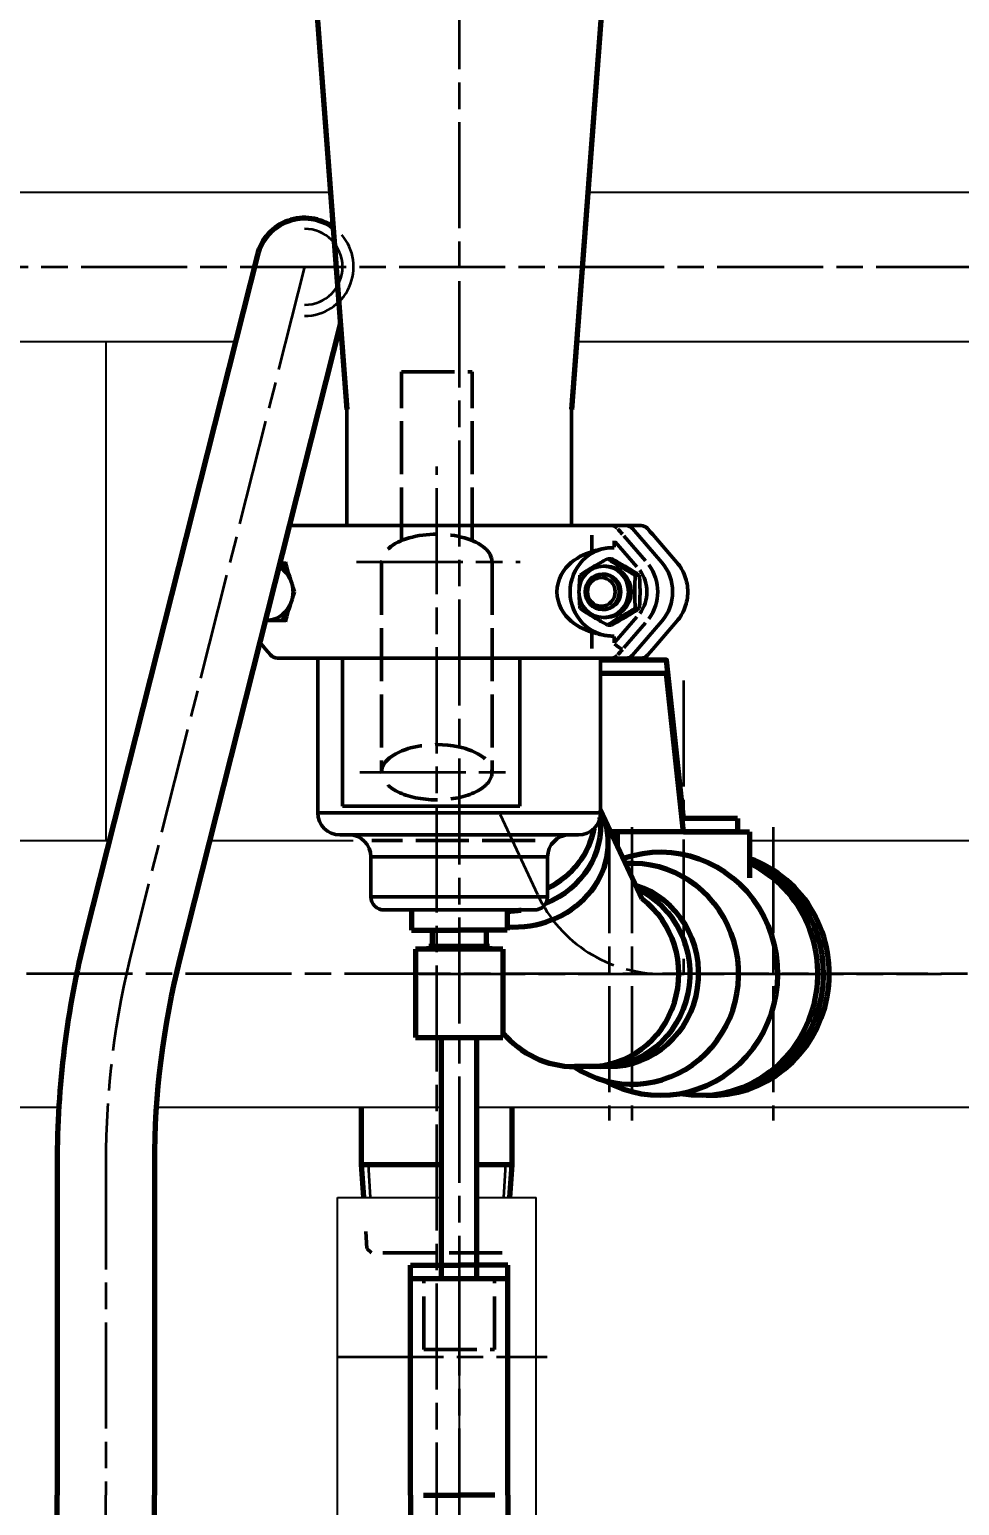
# Model space of a CAD drawing. Header units: millimetres. Extents: x 342 to 10709, y -204 to 5496.
# Drawn here: x 1413.9 to 1624.5, y 3250.6 to 3584.6 of the extents above; entities that cross this region are included whole.
import ezdxf

# ---------------------------------------------------------------- set-up
doc = ezdxf.new("R2010")
doc.units = ezdxf.units.MM
doc.linetypes.add('ACAD_ISO02W100', pattern=[15, 12, -3])
doc.linetypes.add('ACAD_ISO08W100', pattern=[36, 24, -3, 6, -3])
doc.layers.add('AHL-CON-70', color=7, linetype='Continuous')
for name, color, linetype, lineweight in [('M_EQUIP_D1', 3, 'Continuous', 35), ('M_EQUIP_E3', 3, 'Continuous', 35), ('M_EQUIP_E5', 2, 'ACAD_ISO02W100', 50), ('M_EQUIP_E7', 7, 'Continuous', 70), ('M_TANKS_E3', 3, 'ACAD_ISO08W100', 35), ('M_TANKS_E7', 7, 'Continuous', 70), ('Visible Edges', 7, 'Continuous', 50), ('Visible Tangent Edges', 7, 'Continuous', 50)]:
    doc.layers.add(name, color=color, linetype=linetype, lineweight=lineweight)
doc.styles.add('Simplex', font='SIMPLEX.SHX')
doc.dimstyles.new('nordic-1-35-0', dxfattribs={"dimscale": 10, "dimtxt": 3.5, "dimasz": 2.5, "dimexe": 1.25, "dimexo": 0, "dimgap": 0.6, "dimtad": 1, "dimdec": 0, "dimdsep": 46, "dimtxsty": 'Simplex', "dimcen": 2.5, "dimclrd": 3, "dimclre": 3, "dimclrt": 3, "dimadec": 1, "dimazin": 2, "dimtfac": 1, "dimtdec": 0, "dimtmove": 0, "dimatfit": 0, "dimfxl": 1, "dimtolj": 1, "dimtzin": 0, "dimarcsym": 0})

# ---------------------------------------------------------------- blocks, each defined once
blk = doc.blocks.new('*D9')
at = {"layer": 'Defpoints', "color": 0, "linetype": 'Continuous', "transparency": 16777216}
for p in [(1511.21, 3304.22), (1451.21, 2844.63), (1451.21, 2700.88)]:
    blk.add_point(p, dxfattribs=at)
at = {"layer": 'M_EQUIP_D1', "color": 3, "linetype": 'Continuous', "lineweight": -2, "transparency": 16777216}
for p, q in [((1511.21, 3304.22), (1511.21, 2832.13)), ((1451.21, 2700.88), (1451.21, 2857.13)), ((1426.21, 2844.63), (1401.21, 2844.63)), ((1451.21, 2844.63), (1511.21, 2844.63)), ((1536.21, 2844.63), (1760.54, 2844.63))]:
    blk.add_line(p, q, dxfattribs=at)
at = {"layer": 'M_EQUIP_D1', "color": 3, "linetype": 'Continuous', "transparency": 16777216}
for points in [[(1426.21, 2848.79), (1426.21, 2840.46), (1451.21, 2844.63)], [(1536.21, 2848.79), (1536.21, 2840.46), (1511.21, 2844.63)]]:
    blk.add_solid(points, dxfattribs=at)
at = {"layer": 'M_EQUIP_D1', "color": 3, "linetype": 'Continuous', "transparency": 16777216, "insert": (1670.38, 2868.13), "char_height": 35, "attachment_point": 5, "style": 'Simplex'}
blk.add_mtext('\\A1;min.60', dxfattribs=at)

msp = doc.modelspace()

# ---------------------------------------------------------------- linework, layer by layer
at = {"layer": 'AHL-CON-70', "linetype": 'Continuous'}
for p, q in [((1396.21, 3547.75), (1482.08, 3547.75)), ((1540.34, 3547.75), (1692.08, 3547.75)), ((1396.21, 3514.01), (1460.6, 3514.01)), ((1431.21, 3514.01), (1431.21, 3401.03)), ((1537.78, 3514.01), (1670.6, 3514.01)), ((1396.21, 3401.03), (1432.04, 3401.03)), ((1454.73, 3401.03), (1487.24, 3401.03)), ((1576.95, 3401.03), (1642.04, 3401.03)), ((1404.21, 3340.73), (1420.6, 3340.73)), ((1442.64, 3340.73), (1507.21, 3340.73)), ((1515.21, 3340.73), (1630.6, 3340.73)), ((1483.65, 3248.23), (1483.65, 3320.23)), ((1483.65, 3320.23), (1507.21, 3320.23)), ((1515.21, 3320.23), (1528.65, 3320.23)), ((1528.65, 3248.23), (1528.65, 3320.23))]:
    msp.add_line(p, q, dxfattribs=at)
at = {"layer": 'Defpoints', "color": 0, "linetype": 'ByBlock'}
msp.add_point((1425.56, 3530.88), dxfattribs=at)
at = {"layer": 'M_EQUIP_E3', "color": 3, "linetype": 'ACAD_ISO08W100', "lineweight": 35}
for p, q in [((1511.21, 4787.6), (1511.21, 3304.22)), ((1173.61, 3530.88), (2579.2, 3530.88)), ((1506.15, 3168.77), (1506.15, 3485.68)), ((1488, 3464.12), (1524.99, 3464.12)), ((1561.95, 3437.26), (1561.95, 3370.88)), ((1488.68, 3416.49), (1524.31, 3416.49)), ((1528.99, 3388.74), (1520.53, 3406.82)), ((1545.13, 3404.07), (1545.13, 3337.68)), ((1550.31, 3404.07), (1550.31, 3337.68)), ((1582.25, 3404.07), (1582.25, 3337.68)), ((2841.26, 3370.88), (1330.14, 3370.88)), ((1490.6, 3327.73), (1491.07, 3320.23)), ((1521.69, 3327.73), (1521.22, 3320.23)), ((1483.65, 3284.23), (1531.15, 3284.23))]:
    msp.add_line(p, q, dxfattribs=at)
at = {"layer": 'M_EQUIP_E3', "linetype": 'ACAD_ISO08W100', "lineweight": 35}
msp.add_line((1502.16, 3370.88), (1620.35, 3370.88), dxfattribs=at)
msp.add_lwpolyline([(1476.21, 3530.88), (1437.31, 3377.01, 0.061982), (1431.21, 3327.99), (1431.21, 3252.88)], format="xyb", dxfattribs=at)
at = {"layer": 'M_EQUIP_E3', "color": 3, "linetype": 'Continuous', "lineweight": 35}
for radius, end in [(8.6, 90), (11.1, 40.8151)]:
    msp.add_arc((1476.21, 3530.88), radius, 270, end, dxfattribs=at)
at = {"layer": 'M_EQUIP_E3', "color": 3, "linetype": 'ACAD_ISO08W100', "lineweight": 35}
msp.add_arc((1557.06, 3401.88), 31, 205.0727, 270, dxfattribs=at)
at = {"layer": 'M_EQUIP_E3', "linetype": 'ACAD_ISO08W100', "lineweight": 35, "extrusion": (0, 0, -1)}
msp.add_ellipse((1471.21, 3252.88), major_axis=(0, 120), ratio=0.333333, start_param=1.570796, end_param=4.712389, dxfattribs=at)
at = {"layer": 'M_EQUIP_E5', "lineweight": 50}
for p, q in [((1498.15, 3468.92), (1498.15, 3507.14)), ((1498.15, 3507.14), (1514.15, 3507.14)), ((1514.15, 3468.92), (1514.15, 3507.14))]:
    msp.add_line(p, q, dxfattribs=at)
at = {"layer": 'M_EQUIP_E5', "linetype": 'ACAD_ISO02W100', "lineweight": 50}
for p, q in [((1493.65, 3464.12), (1493.65, 3416.49)), ((1518.65, 3464.12), (1518.65, 3416.49)), ((1528.38, 3401.03), (1491.43, 3401.03)), ((1490.31, 3308.72), (1490.07, 3312.59)), ((1490.31, 3308.72), (1491.37, 3307.73)), ((1520.92, 3307.73), (1491.37, 3307.73))]:
    msp.add_line(p, q, dxfattribs=at)
at = {"layer": 'M_EQUIP_E5', "color": 2, "linetype": 'ACAD_ISO02W100', "lineweight": 50}
for p, q in [((1503.21, 3285.88), (1503.21, 3301.88)), ((1519.21, 3285.88), (1519.21, 3301.88)), ((1503.21, 3285.88), (1519.21, 3285.88))]:
    msp.add_line(p, q, dxfattribs=at)
at = {"layer": 'M_EQUIP_E5', "linetype": 'ACAD_ISO02W100', "lineweight": 50}
msp.add_ellipse((1506.15, 3464.12), major_axis=(12.5, 0), ratio=0.5, start_param=0, end_param=3.141593, dxfattribs=at)
msp.add_ellipse((1506.15, 3416.49), major_axis=(12.5, 0), ratio=0.5, dxfattribs=at)
at = {"layer": 'M_EQUIP_E7', "linetype": 'Continuous', "lineweight": 70}
for p, q in [((1558.15, 3438.88), (1543.21, 3438.88)), ((1552.6, 3387.83), (1543.17, 3407.98)), ((1574.2, 3406.03), (1574.2, 3403.03)), ((1561.95, 3403.03), (1546.95, 3403.03)), ((1546.95, 3403.03), (1546.95, 3399.89)), ((1574.2, 3403.03), (1554.88, 3403.03)), ((1561.95, 3403.03), (1576.95, 3403.03)), ((1576.95, 3403.03), (1576.95, 3392.63)), ((1500.39, 3385.32), (1500.39, 3380.74)), ((1522.03, 3385.32), (1522.03, 3380.74)), ((1500.39, 3380.74), (1511.21, 3380.74)), ((1505.11, 3380.74), (1505.11, 3377.15)), ((1522.03, 3380.74), (1511.21, 3380.74)), ((1517.32, 3380.74), (1517.32, 3377.15)), ((1504.34, 3377.15), (1504.34, 3376.44)), ((1504.34, 3377.15), (1518.08, 3377.15)), ((1518.08, 3377.15), (1518.08, 3376.44)), ((1521.08, 3376.44), (1501.34, 3376.44)), ((1501.34, 3376.44), (1501.34, 3356.44)), ((1521.08, 3376.44), (1521.08, 3356.44)), ((1501.34, 3356.44), (1521.08, 3356.44)), ((1507.21, 3301.88), (1507.21, 3356.44)), ((1515.21, 3301.88), (1515.21, 3356.44)), ((1545.13, 3349.88), (1537.34, 3349.88)), ((1500.21, 3252.88), (1500.21, 3304.92)), ((1500.21, 3304.92), (1511.21, 3304.92)), ((1522.21, 3304.92), (1511.21, 3304.92)), ((1522.21, 3252.88), (1522.21, 3304.92)), ((1500.21, 3252.88), (1500.21, 3301.88)), ((1522.21, 3301.88), (1500.21, 3301.88)), ((1522.21, 3252.88), (1522.21, 3301.88)), ((1503.11, 3252.88), (1511.21, 3252.88)), ((1519.31, 3252.88), (1511.21, 3252.88))]:
    msp.add_line(p, q, dxfattribs=at)
at = {"layer": 'M_EQUIP_E7', "lineweight": 70}
for p, q in [((1489.12, 3327.73), (1489.12, 3340.73)), ((1523.17, 3327.73), (1523.17, 3340.73)), ((1489.59, 3320.23), (1489.12, 3327.73)), ((1489.12, 3327.73), (1507.21, 3327.73)), ((1515.21, 3327.73), (1523.17, 3327.73)), ((1522.7, 3320.23), (1523.17, 3327.73))]:
    msp.add_line(p, q, dxfattribs=at)
at = {"layer": 'M_EQUIP_E7', "linetype": 'Continuous', "lineweight": 70}
for points in [[(1465.55, 3533.58), (1426.65, 3379.7, 0.061982), (1420.21, 3327.99), (1420.21, 3252.88)], [(1484.33, 3518.12), (1447.98, 3374.31, 0.061982), (1442.21, 3327.99), (1442.21, 3252.88)]]:
    msp.add_lwpolyline(points, format="xyb", dxfattribs=at)
for points in [[(1574.2, 3406.03), (1561.95, 3406.03), (1558.15, 3441.88), (1543.21, 3441.88)], [(1574.2, 3403.03), (1561.95, 3403.03), (1558.15, 3438.88), (1543.21, 3438.88)], [(1554.88, 3403.03), (1545.49, 3403.03)]]:
    msp.add_lwpolyline(points, dxfattribs=at)
for centre, radius, start, end in [((1476.21, 3530.88), 11, 53.9323, 165.8129), ((1537.34, 3370.88), 21, 219.2514, 270)]:
    msp.add_arc(centre, radius, start, end, dxfattribs=at)
for centre, major_axis, ratio, start_param, end_param in [((1523.46, 3400.55), (-21.5, 0), 0.888636, 1.504251, 3.445004), ((1521.76, 3404.17), (-21.5, 0), 0.888636, 8.289015, 9.539917), ((1520.53, 3406.82), (-21.5, 0), 0.888636, 2.090872, 2.982848), ((1556.78, 3370.88), (0, 27.5), 0.965926, 2.643175, 6.606789), ((1550.31, 3370.88), (0, 25), 0.965926, 2.56808, 6.343397), ((1565.83, 3370.88), (0, 27.5), 0.965926, 2.970242, 5.851346), ((1568.42, 3370.88), (0, 27.5), 0.965926, 3.092855, 5.956288), ((1567.13, 3370.88), (0, 27.5), 0.965926, 3.141593, 5.904366), ((1545.13, 3370.88), (0, 21), 0.965926, 3.141593, 5.982102), ((1540.63, 3370.88), (0, 21), 0.965926, 3.141593, 5.651938), ((1543.21, 3370.88), (0, 21), 0.965926, 3.141593, 5.858205), ((1521.76, 3404.17), (-21.5, 0), 0.888636, 7.86634, 8.01683)]:
    msp.add_ellipse(centre, major_axis=major_axis, ratio=ratio, start_param=start_param, end_param=end_param, dxfattribs=at)
for points, knots in [([(1522.21, 3252.88), (1522.21, 3247.91), (1522.11, 3242.94), (1521.51, 3228.14), (1520.72, 3218.4), (1518.36, 3199.71), (1516.8, 3190.75), (1513.38, 3175.84), (1511.66, 3169.65), (1507.79, 3158.2), (1505.64, 3152.93), (1501.59, 3144.8), (1499.79, 3141.69), (1495.91, 3136), (1493.82, 3133.42), (1489.98, 3129.6), (1488.32, 3128.2), (1484.78, 3125.73), (1482.88, 3124.66), (1479.25, 3123.16), (1477.56, 3122.65), (1474.08, 3121.98), (1472.29, 3121.83), (1468.72, 3121.94), (1466.95, 3122.19), (1463.52, 3123.04), (1461.87, 3123.65), (1458.72, 3125.13), (1457.22, 3126.02), (1454.38, 3128), (1453.04, 3129.11), (1450.49, 3131.5), (1449.28, 3132.79), (1446.1, 3136.55), (1444.25, 3139.19), (1440.76, 3144.95), (1439.14, 3148.06), (1436.08, 3154.75), (1434.66, 3158.33), (1431.99, 3165.89), (1430.76, 3169.89), (1427.73, 3181.01), (1426.11, 3188.47), (1423.43, 3204.16), (1422.37, 3212.39), (1420.86, 3229.28), (1420.41, 3237.95), (1420.23, 3248.73), (1420.21, 3250.8), (1420.21, 3252.88)], [4.712389, 4.712389, 4.712389, 4.712389, 4.832897, 4.832897, 5.073912, 5.073912, 5.314927, 5.314927, 5.504615, 5.504615, 5.694303, 5.694303, 5.828926, 5.828926, 5.963549, 5.963549, 6.054938, 6.054938, 6.146326, 6.146326, 6.219583, 6.219583, 6.29284, 6.29284, 6.366097, 6.366097, 6.439354, 6.439354, 6.512612, 6.512612, 6.585869, 6.585869, 6.659126, 6.659126, 6.786599, 6.786599, 6.914073, 6.914073, 7.041546, 7.041546, 7.169019, 7.169019, 7.380582, 7.380582, 7.592145, 7.592145, 7.803708, 7.803708, 7.853982, 7.853982, 7.853982, 7.853982]), ([(1500.21, 3252.88), (1500.21, 3248.32), (1500.12, 3243.77), (1499.58, 3230.01), (1498.85, 3220.92), (1496.69, 3203.59), (1495.26, 3195.35), (1492.16, 3181.66), (1490.57, 3175.97), (1487.42, 3166.66), (1485.89, 3162.84), (1483.02, 3156.77), (1481.69, 3154.35), (1479.08, 3150.28), (1477.8, 3148.63), (1475.83, 3146.52), (1475.08, 3145.84), (1473.76, 3144.83), (1473.19, 3144.5), (1472.38, 3144.11), (1472.09, 3144.02), (1471.62, 3143.9), (1471.44, 3143.88), (1471.09, 3143.87), (1470.92, 3143.88), (1470.49, 3143.97), (1470.23, 3144.04), (1469.57, 3144.33), (1469.17, 3144.53), (1468.24, 3145.15), (1467.71, 3145.55), (1466.54, 3146.59), (1465.92, 3147.22), (1464.2, 3149.18), (1463.07, 3150.69), (1460.78, 3154.3), (1459.61, 3156.39), (1457.31, 3161.12), (1456.18, 3163.76), (1453.03, 3172.08), (1451.11, 3178.39), (1447.77, 3192.3), (1446.35, 3199.9), (1444.1, 3215.95), (1443.28, 3224.39), (1442.4, 3239.57), (1442.21, 3246.22), (1442.21, 3252.88)], [4.712389, 4.712389, 4.712389, 4.712389, 4.829851, 4.829851, 5.069819, 5.069819, 5.309787, 5.309787, 5.505642, 5.505642, 5.668688, 5.668688, 5.804286, 5.804286, 5.939885, 5.939885, 6.033219, 6.033219, 6.126552, 6.126552, 6.200884, 6.200884, 6.275215, 6.275215, 6.349546, 6.349546, 6.423877, 6.423877, 6.498209, 6.498209, 6.57254, 6.57254, 6.646871, 6.646871, 6.765913, 6.765913, 6.884955, 6.884955, 7.003997, 7.003997, 7.230126, 7.230126, 7.456255, 7.456255, 7.682384, 7.682384, 7.853982, 7.853982, 7.853982, 7.853982])]:
    msp.add_open_spline(points, degree=3, knots=knots, dxfattribs=at)
at = {"layer": 'M_TANKS_E3', "color": 3, "linetype": 'ACAD_ISO08W100', "lineweight": 35}
msp.add_line((1511.21, 3303.94), (1511.21, 3252.88), dxfattribs=at)
msp.add_line((1511.21, 3303.94), (1511.21, 3252.88), dxfattribs=at)
at = {"layer": 'M_TANKS_E7', "linetype": 'Continuous'}
for p, q in [((1567.74, 3909.12), (1536.61, 3498.61)), ((1454.8, 3907.2), (1485.81, 3498.61))]:
    msp.add_line(p, q, dxfattribs=at)
at = {"layer": 'Visible Edges'}
for p, q in [((1485.81, 3472.32), (1485.81, 3498.61)), ((1485.81, 3472.32), (1485.81, 3498.61)), ((1536.61, 3472.32), (1536.61, 3498.61)), ((1536.61, 3472.32), (1536.61, 3498.61)), ((1473.96, 3472.32), (1472.75, 3472.32)), ((1473.96, 3472.32), (1539.72, 3472.32)), ((1545.59, 3472.32), (1539.72, 3472.32)), ((1548.98, 3472.32), (1545.59, 3472.32)), ((1552.38, 3472.32), (1548.98, 3472.32)), ((1550.42, 3471.66), (1557.05, 3463.99)), ((1550.42, 3471.66), (1557.05, 3463.99)), ((1555.03, 3470.28), (1560.49, 3463.96)), ((1545.71, 3464.83), (1544.8, 3464.83)), ((1470.6, 3463.82), (1471.1, 3463.82)), ((1471.94, 3463.82), (1471.1, 3463.82)), ((1543.9, 3461.32), (1543.58, 3461.32)), ((1544.54, 3463.12), (1543.9, 3463.12)), ((1551.99, 3461.08), (1551.08, 3461.08)), ((1467.32, 3450.82), (1467.32, 3450.82)), ((1471.1, 3450.82), (1467.32, 3450.82)), ((1471.94, 3450.82), (1471.1, 3450.82)), ((1543.9, 3453.32), (1543.58, 3453.32)), ((1544.54, 3451.52), (1543.9, 3451.52)), ((1557.05, 3450.66), (1550.42, 3442.99)), ((1557.05, 3450.66), (1550.42, 3442.99)), ((1551.99, 3453.57), (1551.08, 3453.57)), ((1560.49, 3450.68), (1555.03, 3444.36)), ((1545.71, 3449.82), (1544.8, 3449.82)), ((1466.07, 3445.9), (1467.4, 3444.36)), ((1470.05, 3442.32), (1473.96, 3442.32)), ((1539.72, 3442.32), (1473.96, 3442.32)), ((1479.21, 3407.32), (1479.21, 3442.32)), ((1484.82, 3408.82), (1484.82, 3442.32)), ((1524.93, 3442.32), (1524.93, 3408.82)), ((1539.72, 3442.32), (1545.59, 3442.32)), ((1543.21, 3407.32), (1543.21, 3442.32)), ((1545.59, 3442.32), (1548.98, 3442.32)), ((1548.98, 3442.32), (1552.38, 3442.32)), ((1484.82, 3408.82), (1524.93, 3408.82)), ((1538.21, 3402.32), (1484.21, 3402.32)), ((1491.21, 3388.32), (1491.21, 3397.32)), ((1531.21, 3388.32), (1531.21, 3397.32)), ((1528.21, 3385.32), (1494.21, 3385.32))]:
    msp.add_line(p, q, dxfattribs=at)
at = {"layer": 'Visible Edges', "flags": 128}
for points in [[(1553.92, 3471.59), (1554.47, 3470.94), (1555.03, 3470.28)], [(1541.22, 3466.41), (1541.38, 3466.46), (1541.55, 3466.51), (1541.72, 3466.57), (1541.9, 3466.62), (1542.08, 3466.68), (1542.27, 3466.73), (1542.45, 3466.78), (1542.65, 3466.84), (1542.85, 3466.89), (1543.06, 3466.94), (1543.27, 3466.99), (1543.49, 3467.04), (1543.72, 3467.09), (1543.95, 3467.13), (1544.18, 3467.17), (1544.41, 3467.21), (1544.65, 3467.24), (1544.88, 3467.27), (1545.12, 3467.29), (1545.36, 3467.3), (1545.59, 3467.32), (1545.82, 3467.32), (1546.05, 3467.32), (1546.27, 3467.32)], [(1541.22, 3448.23), (1540.56, 3448.45), (1539.89, 3448.71), (1539.21, 3449.01), (1538.54, 3449.35), (1537.88, 3449.74), (1537.23, 3450.19), (1536.59, 3450.69), (1535.97, 3451.26), (1535.38, 3451.91), (1534.82, 3452.65), (1534.31, 3453.48), (1533.9, 3454.39), (1533.59, 3455.34), (1533.41, 3456.33), (1533.34, 3457.32), (1533.41, 3458.31), (1533.59, 3459.3), (1533.9, 3460.26), (1534.31, 3461.16), (1534.82, 3461.99), (1535.38, 3462.74), (1535.97, 3463.39), (1536.59, 3463.96), (1537.23, 3464.46), (1537.88, 3464.9), (1538.54, 3465.29), (1539.21, 3465.64), (1539.89, 3465.94), (1540.56, 3466.19), (1541.22, 3466.41)], [(1538.52, 3461.08), (1538.79, 3461.25), (1539.05, 3461.43), (1539.31, 3461.59), (1539.56, 3461.75), (1539.81, 3461.91), (1540.06, 3462.07), (1540.3, 3462.22), (1540.54, 3462.37), (1540.78, 3462.52), (1541.02, 3462.66), (1541.27, 3462.81), (1541.51, 3462.95), (1541.75, 3463.1), (1542, 3463.24), (1542.25, 3463.39), (1542.5, 3463.54), (1542.76, 3463.69), (1543.03, 3463.84), (1543.3, 3463.99), (1543.58, 3464.15), (1543.87, 3464.31), (1544.17, 3464.48), (1544.47, 3464.65), (1544.8, 3464.83)], [(1544.8, 3464.83), (1545.07, 3464.65), (1545.33, 3464.48), (1545.59, 3464.31), (1545.84, 3464.15), (1546.09, 3463.99), (1546.34, 3463.84), (1546.58, 3463.69), (1546.82, 3463.54), (1547.06, 3463.39), (1547.3, 3463.24), (1547.54, 3463.1), (1547.79, 3462.95), (1548.03, 3462.81), (1548.28, 3462.66), (1548.53, 3462.52), (1548.78, 3462.37), (1549.04, 3462.22), (1549.31, 3462.07), (1549.58, 3461.91), (1549.86, 3461.75), (1550.15, 3461.59), (1550.44, 3461.43), (1550.75, 3461.25), (1551.08, 3461.08)], [(1551.99, 3461.08), (1551.72, 3461.25), (1551.45, 3461.43), (1551.2, 3461.59), (1550.94, 3461.75), (1550.69, 3461.91), (1550.45, 3462.07), (1550.21, 3462.22), (1549.96, 3462.37), (1549.72, 3462.52), (1549.48, 3462.66), (1549.24, 3462.81), (1549, 3462.95), (1548.76, 3463.1), (1548.51, 3463.24), (1548.26, 3463.39), (1548.01, 3463.54), (1547.75, 3463.69), (1547.48, 3463.84), (1547.21, 3463.99), (1546.93, 3464.15), (1546.64, 3464.31), (1546.34, 3464.48), (1546.03, 3464.65), (1545.71, 3464.83)], [(1471.1, 3463.82), (1471.17, 3463.67), (1471.24, 3463.53), (1471.31, 3463.38), (1471.37, 3463.24), (1471.44, 3463.1), (1471.51, 3462.95), (1471.58, 3462.82), (1471.65, 3462.68), (1471.72, 3462.54), (1471.79, 3462.41), (1471.85, 3462.27), (1471.92, 3462.14), (1471.99, 3462.01), (1472.06, 3461.87), (1472.13, 3461.74), (1472.19, 3461.61), (1472.26, 3461.48), (1472.33, 3461.35), (1472.4, 3461.22), (1472.47, 3461.09), (1472.54, 3460.96), (1472.61, 3460.83), (1472.68, 3460.7), (1472.76, 3460.57)], [(1538.38, 3458.34), (1538.38, 3458.45), (1538.39, 3458.55), (1538.39, 3458.66), (1538.39, 3458.77), (1538.4, 3458.87), (1538.4, 3458.98), (1538.4, 3459.09), (1538.41, 3459.2), (1538.41, 3459.31), (1538.42, 3459.42), (1538.42, 3459.53), (1538.43, 3459.64), (1538.43, 3459.75), (1538.44, 3459.87), (1538.45, 3459.98), (1538.45, 3460.1), (1538.46, 3460.22), (1538.47, 3460.34), (1538.48, 3460.46), (1538.48, 3460.58), (1538.49, 3460.7), (1538.5, 3460.82), (1538.51, 3460.95), (1538.52, 3461.08)], [(1551.08, 3461.08), (1551.05, 3460.72), (1551.03, 3460.38), (1551.01, 3460.05), (1550.99, 3459.72), (1550.97, 3459.41), (1550.96, 3459.1), (1550.95, 3458.79), (1550.94, 3458.49), (1550.93, 3458.2), (1550.93, 3457.91), (1550.93, 3457.61), (1550.93, 3457.32), (1550.93, 3457.03), (1550.93, 3456.74), (1550.93, 3456.45), (1550.94, 3456.15), (1550.95, 3455.85), (1550.96, 3455.55), (1550.97, 3455.24), (1550.99, 3454.92), (1551.01, 3454.6), (1551.03, 3454.27), (1551.05, 3453.93), (1551.08, 3453.57)], [(1551.99, 3453.57), (1552.01, 3453.93), (1552.04, 3454.27), (1552.06, 3454.6), (1552.08, 3454.92), (1552.09, 3455.24), (1552.1, 3455.55), (1552.12, 3455.85), (1552.12, 3456.15), (1552.13, 3456.45), (1552.14, 3456.74), (1552.14, 3457.03), (1552.14, 3457.32), (1552.14, 3457.61), (1552.14, 3457.91), (1552.13, 3458.2), (1552.12, 3458.49), (1552.12, 3458.79), (1552.1, 3459.1), (1552.09, 3459.41), (1552.08, 3459.72), (1552.06, 3460.05), (1552.04, 3460.38), (1552.01, 3460.72), (1551.99, 3461.08)], [(1560.49, 3463.96), (1560.77, 3463.62), (1561.04, 3463.26), (1561.3, 3462.88), (1561.53, 3462.5), (1561.76, 3462.11), (1561.96, 3461.7), (1562.14, 3461.29), (1562.31, 3460.87), (1562.45, 3460.44), (1562.58, 3460.01), (1562.69, 3459.57), (1562.78, 3459.13), (1562.85, 3458.68), (1562.9, 3458.23), (1562.93, 3457.78), (1562.94, 3457.32), (1562.93, 3456.87), (1562.9, 3456.42), (1562.85, 3455.97), (1562.78, 3455.52), (1562.69, 3455.08), (1562.58, 3454.64), (1562.45, 3454.2), (1562.31, 3453.78), (1562.14, 3453.36), (1561.96, 3452.94), (1561.76, 3452.54), (1561.53, 3452.15), (1561.3, 3451.76), (1561.04, 3451.39), (1560.77, 3451.03), (1560.49, 3450.68)], [(1472.76, 3460.57), (1472.77, 3460.55), (1472.78, 3460.53), (1472.79, 3460.52), (1472.8, 3460.5), (1472.81, 3460.48), (1472.82, 3460.46), (1472.83, 3460.44), (1472.84, 3460.42), (1472.85, 3460.4), (1472.87, 3460.38), (1472.88, 3460.36), (1472.89, 3460.34), (1472.9, 3460.32), (1472.91, 3460.3), (1472.92, 3460.29), (1472.93, 3460.27), (1472.94, 3460.25), (1472.95, 3460.23), (1472.96, 3460.21), (1472.97, 3460.19), (1472.98, 3460.17), (1473, 3460.15), (1473.01, 3460.13), (1473.02, 3460.11)], [(1472.76, 3454.07), (1472.68, 3453.94), (1472.61, 3453.81), (1472.54, 3453.68), (1472.47, 3453.55), (1472.4, 3453.42), (1472.33, 3453.29), (1472.26, 3453.16), (1472.19, 3453.03), (1472.13, 3452.9), (1472.06, 3452.77), (1471.99, 3452.64), (1471.92, 3452.51), (1471.85, 3452.37), (1471.79, 3452.24), (1471.72, 3452.11), (1471.65, 3451.97), (1471.58, 3451.83), (1471.51, 3451.69), (1471.44, 3451.55), (1471.37, 3451.41), (1471.31, 3451.27), (1471.24, 3451.12), (1471.17, 3450.97), (1471.1, 3450.82)], [(1473.02, 3454.53), (1473.01, 3454.51), (1473, 3454.5), (1472.98, 3454.48), (1472.97, 3454.46), (1472.96, 3454.44), (1472.95, 3454.42), (1472.94, 3454.4), (1472.93, 3454.38), (1472.92, 3454.36), (1472.91, 3454.34), (1472.9, 3454.32), (1472.89, 3454.3), (1472.88, 3454.28), (1472.87, 3454.27), (1472.85, 3454.25), (1472.84, 3454.23), (1472.83, 3454.21), (1472.82, 3454.19), (1472.81, 3454.17), (1472.8, 3454.15), (1472.79, 3454.13), (1472.78, 3454.11), (1472.77, 3454.09), (1472.76, 3454.07)], [(1538.52, 3453.57), (1538.51, 3453.7), (1538.5, 3453.82), (1538.49, 3453.95), (1538.48, 3454.07), (1538.48, 3454.19), (1538.47, 3454.31), (1538.46, 3454.43), (1538.45, 3454.55), (1538.45, 3454.66), (1538.44, 3454.78), (1538.43, 3454.89), (1538.43, 3455.01), (1538.42, 3455.12), (1538.42, 3455.23), (1538.41, 3455.34), (1538.41, 3455.45), (1538.4, 3455.56), (1538.4, 3455.67), (1538.4, 3455.77), (1538.39, 3455.88), (1538.39, 3455.99), (1538.39, 3456.09), (1538.38, 3456.2), (1538.38, 3456.3)], [(1544.8, 3449.82), (1544.47, 3450), (1544.17, 3450.17), (1543.87, 3450.33), (1543.58, 3450.49), (1543.3, 3450.65), (1543.03, 3450.81), (1542.76, 3450.96), (1542.5, 3451.11), (1542.25, 3451.26), (1542, 3451.4), (1541.75, 3451.55), (1541.51, 3451.69), (1541.27, 3451.84), (1541.02, 3451.99), (1540.78, 3452.13), (1540.54, 3452.28), (1540.3, 3452.43), (1540.06, 3452.58), (1539.81, 3452.74), (1539.56, 3452.89), (1539.31, 3453.06), (1539.05, 3453.22), (1538.79, 3453.39), (1538.52, 3453.57)], [(1551.08, 3453.57), (1550.75, 3453.39), (1550.44, 3453.22), (1550.15, 3453.06), (1549.86, 3452.89), (1549.58, 3452.74), (1549.31, 3452.58), (1549.04, 3452.43), (1548.78, 3452.28), (1548.53, 3452.13), (1548.28, 3451.99), (1548.03, 3451.84), (1547.79, 3451.69), (1547.54, 3451.55), (1547.3, 3451.4), (1547.06, 3451.26), (1546.82, 3451.11), (1546.58, 3450.96), (1546.34, 3450.81), (1546.09, 3450.65), (1545.84, 3450.49), (1545.59, 3450.33), (1545.33, 3450.17), (1545.07, 3450), (1544.8, 3449.82)], [(1545.71, 3449.82), (1546.03, 3450), (1546.34, 3450.17), (1546.64, 3450.33), (1546.93, 3450.49), (1547.21, 3450.65), (1547.48, 3450.81), (1547.75, 3450.96), (1548.01, 3451.11), (1548.26, 3451.26), (1548.51, 3451.4), (1548.76, 3451.55), (1549, 3451.69), (1549.24, 3451.84), (1549.48, 3451.99), (1549.72, 3452.13), (1549.96, 3452.28), (1550.21, 3452.43), (1550.45, 3452.58), (1550.69, 3452.74), (1550.94, 3452.89), (1551.2, 3453.06), (1551.45, 3453.22), (1551.72, 3453.39), (1551.99, 3453.57)], [(1546.27, 3447.33), (1546.05, 3447.32), (1545.82, 3447.33), (1545.59, 3447.33), (1545.36, 3447.34), (1545.12, 3447.36), (1544.88, 3447.38), (1544.65, 3447.41), (1544.41, 3447.44), (1544.18, 3447.47), (1543.95, 3447.51), (1543.72, 3447.56), (1543.49, 3447.61), (1543.27, 3447.65), (1543.06, 3447.7), (1542.85, 3447.76), (1542.65, 3447.81), (1542.45, 3447.86), (1542.27, 3447.92), (1542.08, 3447.97), (1541.9, 3448.03), (1541.72, 3448.08), (1541.55, 3448.13), (1541.38, 3448.18), (1541.22, 3448.23)], [(1468.5, 3443.05), (1467.96, 3443.71), (1467.4, 3444.36)], [(1555.03, 3444.36), (1554.47, 3443.71), (1553.92, 3443.05)]]:
    msp.add_lwpolyline(points, dxfattribs=at)
at = {"layer": 'Visible Edges'}
for centre, radius, start, end in [((1470.05, 3444.32), 2, 219.4705, 270), ((1484.21, 3407.32), 5, 180, 270), ((1538.21, 3407.32), 5, 270, 0), ((1486.21, 3397.32), 5, 0, 90), ((1536.21, 3397.32), 5, 90, 180), ((1494.21, 3388.32), 3, 180, 270), ((1528.21, 3388.32), 3, 270, 0)]:
    msp.add_arc(centre, radius, start, end, dxfattribs=at)
for centre, major_axis, ratio, start_param, end_param in [((1548.98, 3470.32), (0, 2), 0.965926, 5.442117, 6.283185), ((1548.98, 3470.32), (0, 2), 0.965926, 5.442117, 6.283185), ((1545.97, 3457.32), (0, -10), 0.965926, 3.141722, 6.283056), ((1467.1, 3471.36), (4.9, -8.64), 0.113516, 0.396245, 0.506099), ((1549.85, 3457.32), (0, -10), 0.965926, 0.841069, 2.300524), ((1549.85, 3457.32), (0, -10), 0.965926, 0.841069, 2.300524), ((1467.32, 3457.32), (0, 6.5), 0.965926, 5.235988, 5.771521), ((1511.21, 3401.54), (39.22, -69.14), 0.113516, 3.537838, 3.712161), ((1543.9, 3457.32), (0, -4), 0.965926, 6.276769, 9.431195), ((1544.54, 3457.32), (0, 5.8), 0.965926, 3.141593, 6.283185), ((1511.21, 3513.11), (39.22, 69.14), 0.113516, 2.571024, 2.745348), ((1467.32, 3457.32), (0, 6.5), 0.965926, 5.116397, 5.235988), ((1467.32, 3457.32), (0, 6.5), 0.965926, 4.457093, 4.967685), ((1467.32, 3457.32), (0, -6.5), 0.965926, 0, 1.047198), ((1467.32, 3457.32), (0, 6.5), 0.965926, 4.18879, 4.308381), ((1467.32, 3457.32), (0, -6.5), 0.965926, 6.282899, 6.283185), ((1467.1, 3443.28), (4.9, 8.64), 0.113516, 5.777086, 5.88694), ((1548.98, 3444.32), (0, -2), 0.965926, 0, 0.841069), ((1548.98, 3444.32), (0, -2), 0.965926, 0, 0.841069)]:
    msp.add_ellipse(centre, major_axis=major_axis, ratio=ratio, start_param=start_param, end_param=end_param, dxfattribs=at)
for centre, major_axis in [((1543.9, 3457.32), (0, -5.8)), ((1543.58, 3457.32), (0, 4)), ((1543.38, 3457.32), (0, 3.23))]:
    msp.add_ellipse(centre, major_axis=major_axis, ratio=0.965926, dxfattribs=at)
at = {"layer": 'Visible Tangent Edges'}
for p, q in [((1541.22, 3470.13), (1541.22, 3466.61)), ((1546.27, 3467.4), (1546.27, 3468.89)), ((1546.54, 3468.66), (1551.45, 3462.97)), ((1553.41, 3464.31), (1548.5, 3469.99)), ((1551.45, 3451.67), (1546.54, 3445.99)), ((1541.22, 3448.04), (1541.22, 3444.52)), ((1548.5, 3444.65), (1553.41, 3450.34)), ((1546.27, 3445.75), (1546.27, 3447.25)), ((1479.6, 3407.32), (1542.82, 3407.32)), ((1530.96, 3397.32), (1491.46, 3397.32)), ((1491.46, 3388.32), (1530.96, 3388.32))]:
    msp.add_line(p, q, dxfattribs=at)
for centre, major_axis, ratio, start_param, end_param in [((1545.59, 3470.32), (0, 2), 0.965926, 5.48417, 6.241132), ((1546.41, 3470.31), (-6.93, 7.77), 0.130809, 4.605026, 4.760824), ((1552.38, 3470.32), (0, 2), 0.965926, 5.442117, 6.283185), ((1552.38, 3470.32), (1.54, 1.27), 0.283228, 0.010127, 0.202531), ((1545.97, 3457.32), (0, -8), 0.965926, 0.914041, 2.227551), ((1546.48, 3457.32), (0, 10), 0.965926, 4.055634, 5.369144), ((1546.78, 3445.67), (1.51, -1.31), 0.172546, 4.593805, 6.007522), ((1546.41, 3444.34), (-6.93, -7.77), 0.130809, 1.522361, 1.678159), ((1545.59, 3444.32), (0, -2), 0.965926, 0.042053, 0.799015), ((1552.38, 3444.32), (0, -2), 0.965926, 0, 0.841069), ((1552.38, 3444.32), (1.54, -1.27), 0.283228, 6.080655, 6.273059)]:
    msp.add_ellipse(centre, major_axis=major_axis, ratio=ratio, start_param=start_param, end_param=end_param, dxfattribs=at)

# ---------------------------------------------------------------- dimensions: what is measured, and where the dimension line sits
at = {"layer": 'M_EQUIP_D1', "linetype": 'Continuous'}
dim = msp.add_linear_dim(base=(1451.21, 2844.63), p1=(1511.21, 3304.22), p2=(1451.21, 2700.88), angle=180, text='min.<>', dimstyle='nordic-1-35-0', dxfattribs=at)
dim.commit()
dim.dimension.update_dxf_attribs({"geometry": '*D9', "text_midpoint": (1670.38, 2844.63), "dimtype": 160})

doc.saveas('drawing.dxf')
